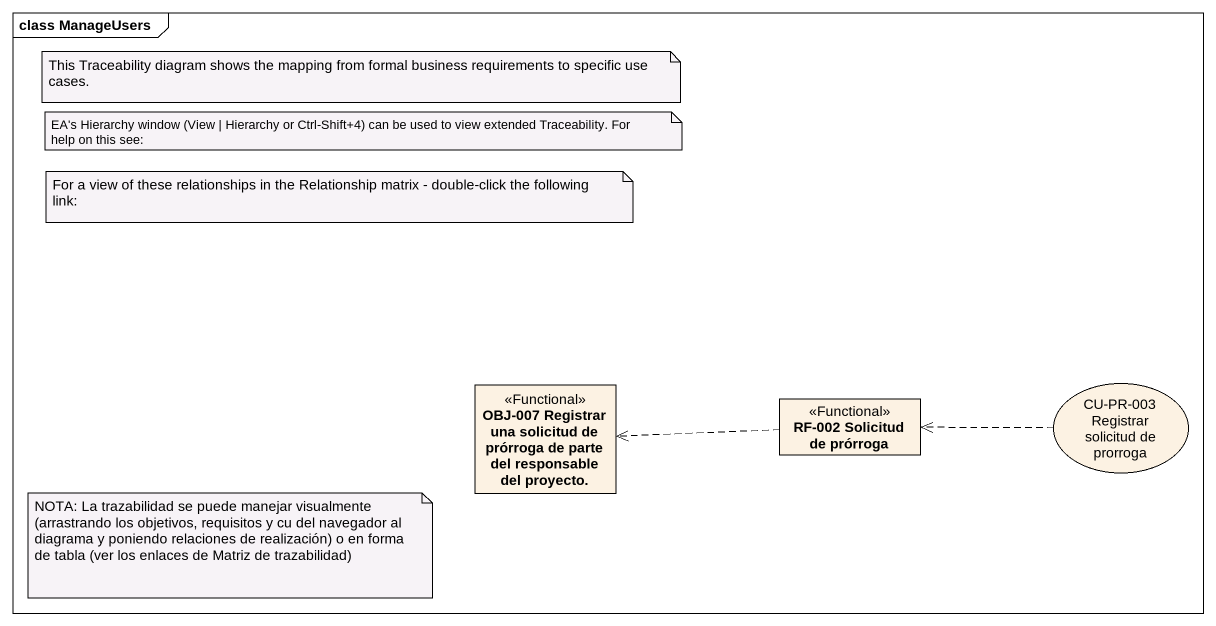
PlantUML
@startuml
mainframe class ManageUsers
allowmixing
hide circle
hide empty members
class "OBJ-007 Registrar una solicitud de prórroga de parte del responsable del proyecto." as OBJ_007_Registrar_una <<Functional>>
usecase "CU-PR-003 Registrar solicitud de prorroga" as CU_PR_003_Registrar
class "RF-002 Solicitud de prórroga" as RF_002_Solicitud_de_prórroga <<Functional>>
CU_PR_003_Registrar .left.> RF_002_Solicitud_de_prórroga
RF_002_Solicitud_de_prórroga .left.> OBJ_007_Registrar_una
note as N1
  This Traceability diagram shows the mapping from formal business requirements to specific use cases.
end note
note as N2
  EA's Hierarchy window (View | Hierarchy or Ctrl-Shift+4) can be used to view extended Traceability. For help on this see:
end note
note as N3
  For a view of these relationships in the Relationship matrix - double-click the following link:
end note
note as N4
  NOTA: La trazabilidad se puede manejar visualmente (arrastrando los objetivos, requisitos y cu del navegador al diagrama y poniendo relaciones de realización) o en forma de tabla (ver los enlaces de Matriz de trazabilidad)
end note
@enduml
